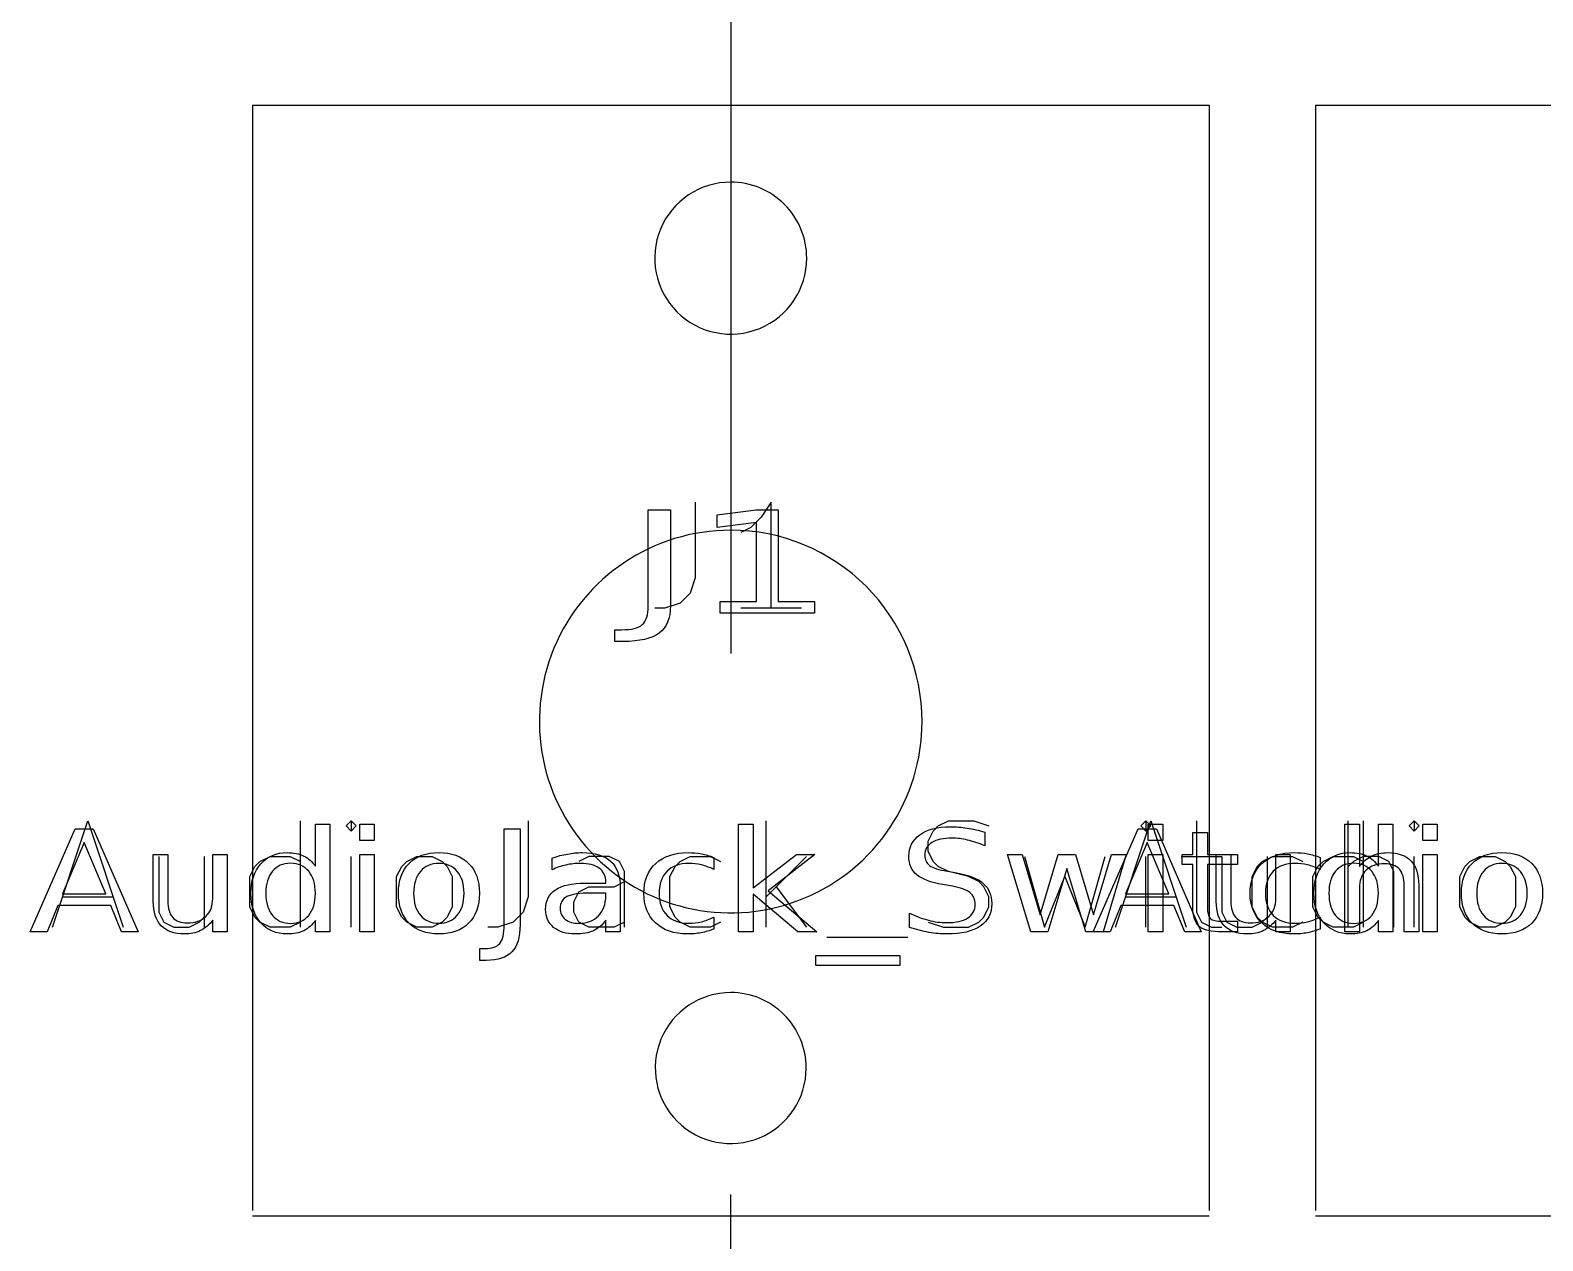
# Model space of a CAD drawing. Header units: millimetres. Extents: x 178 to 210, y 60 to 176.
# Drawn here: x 178.41 to 192.64, y 148.62 to 160.01 of the extents above; entities that cross this region are included whole.
import ezdxf

# ---------------------------------------------------------------- set-up
doc = ezdxf.new("R2010")
doc.units = ezdxf.units.MM
doc.layers.get('0').update_dxf_attribs({"linetype": 'CONTINUOUS'})

msp = doc.modelspace()

# ---------------------------------------------------------------- linework, layer by layer
at = {"color": 7}
for points in [[(185, 165.8736), (185, 154.1472)], [(180.5, 159.3072), (180.5, 148.9072)], [(180.5, 159.3072), (189.5, 159.3072)], [(189.5, 159.3072), (189.5, 148.9072)], [(190.5, 159.3072), (190.5, 148.9072)], [(190.5, 159.3072), (199.5, 159.3072)], [(184.6667, 155.5724), (184.6667, 154.8581), (184.619, 154.7152), (184.5238, 154.62), (184.381, 154.5724), (184.2857, 154.5724)], [(185.381, 154.5724), (185.381, 155.5724), (185.2857, 155.4295), (185.1905, 155.3343), (185.0952, 155.2867)], [(184.22486, 154.594905), (184.22489, 155.499181)], [(184.22489, 155.499181), (184.43296, 155.499181), (184.43296, 154.594907)], [(185.6667, 154.5724), (185.0952, 154.5724)], [(183.98798, 154.260275), (183.90868, 154.260275), (183.90868, 154.370949), (183.97358, 154.370949)], [(178.619, 151.5724), (178.9524, 152.5724), (179.2857, 151.5724)], [(180.9524, 151.5724), (180.9524, 152.5724)], [(181.09244, 152.145675), (181.09244, 152.540196), (181.229, 152.540196), (181.229, 151.5272), (181.09243, 151.5272), (181.09243, 151.636573)], [(181.4286, 152.5724), (181.381, 152.5248), (181.4286, 152.4771), (181.4762, 152.5248), (181.4286, 152.5724), (181.4286, 152.4771)], [(183.0952, 152.5724), (183.0952, 151.8581), (183.0476, 151.7152), (182.9524, 151.62), (182.8095, 151.5724), (182.7143, 151.5724)], [(185.3333, 151.5724), (185.3333, 152.5724)], [(186.8571, 151.62), (187, 151.5724), (187.2381, 151.5724), (187.3333, 151.62), (187.381, 151.6676), (187.4286, 151.7629), (187.4286, 151.8581), (187.381, 151.9533), (187.3333, 152.001), (187.2381, 152.0486), (187.0476, 152.0962), (186.9524, 152.1438), (186.9048, 152.1914), (186.8571, 152.2867), (186.8571, 152.3819), (186.9048, 152.4771), (186.9524, 152.5248), (187.0476, 152.5724), (187.2857, 152.5724), (187.4286, 152.5248)], [(188.619, 151.5724), (188.9524, 152.5724), (189.2857, 151.5724)], [(188.9048, 152.5724), (188.8571, 152.5248), (188.9048, 152.4771), (188.9524, 152.5248), (188.9048, 152.5724), (188.9048, 152.4771)], [(189.381, 152.5724), (189.381, 151.7152), (189.4286, 151.62), (189.5238, 151.5724), (189.619, 151.5724)], [(190.91319, 151.939297), (190.91319, 151.5272), (190.77588, 151.5272), (190.77588, 152.540196), (190.91319, 152.540196), (190.91319, 152.14307)], [(190.8095, 151.5724), (190.8095, 152.5724)], [(190.9524, 151.5724), (190.9524, 152.5724)], [(191.09244, 152.145675), (191.09244, 152.540196), (191.229, 152.540196), (191.229, 151.5272), (191.09243, 151.5272), (191.09243, 151.636573)], [(191.4286, 152.5724), (191.381, 152.5248), (191.4286, 152.4771), (191.4762, 152.5248), (191.4286, 152.5724), (191.4286, 152.4771)], [(182.86864, 152.499181), (183.01857, 152.499181), (183.01857, 151.594907)], [(182.86866, 151.594905), (182.86864, 152.499181)], [(187.38894, 152.467283), (187.38894, 152.339031)], [(189.34705, 151.767428), (189.34705, 152.163251), (189.24684, 152.163251), (189.24684, 152.256351), (189.34705, 152.256351), (189.34705, 152.463377), (189.48431, 152.463378)], [(189.48431, 152.463378), (189.48431, 152.256352), (189.76563, 152.256352), (189.76563, 152.163252), (189.48431, 152.163252), (189.48431, 151.767429)], [(179.56785, 151.814954), (179.56785, 152.256349), (179.70443, 152.256349), (179.70443, 151.819511)], [(179.619, 152.239), (179.619, 151.7152), (179.6667, 151.62), (179.7619, 151.5724), (179.9048, 151.5724), (180, 151.62), (180.0476, 151.6676)], [(180.0476, 152.239), (180.0476, 151.5724)], [(180.12751, 151.842952), (180.12751, 152.256353), (180.26408, 152.256353), (180.26408, 151.5272), (180.12751, 151.5272), (180.12751, 151.639177)], [(180.9524, 151.62), (180.8571, 151.5724), (180.6667, 151.5724), (180.5714, 151.62), (180.5238, 151.6676), (180.4762, 151.7629), (180.4762, 152.0486), (180.5238, 152.1438), (180.5714, 152.1914), (180.6667, 152.239), (180.8571, 152.239), (180.9524, 152.1914)], [(181.4286, 151.5724), (181.4286, 152.239)], [(184, 151.5724), (184, 152.0962), (183.9524, 152.1914), (183.8571, 152.239), (183.6667, 152.239), (183.5714, 152.1914)], [(184.9048, 151.62), (184.8095, 151.5724), (184.619, 151.5724), (184.5238, 151.62), (184.4762, 151.6676), (184.4286, 151.7629), (184.4286, 152.0486), (184.4762, 152.1438), (184.5238, 152.1914), (184.619, 152.239), (184.8095, 152.239), (184.9048, 152.1914)], [(185.7143, 152.239), (185.3333, 151.8581)], [(187.7619, 152.239), (187.9524, 151.5724), (188.1429, 152.0486), (188.3333, 151.5724), (188.5238, 152.239)], [(188.9048, 151.5724), (188.9048, 152.239)], [(189.2381, 152.239), (189.619, 152.239)], [(189.56785, 151.814954), (189.56785, 152.256349), (189.70443, 152.256349), (189.70443, 151.819511)], [(189.619, 152.239), (189.619, 151.7152), (189.6667, 151.62), (189.7619, 151.5724), (189.9048, 151.5724), (190, 151.62), (190.0476, 151.6676)], [(190.381, 151.62), (190.2857, 151.5724), (190.0952, 151.5724), (190, 151.62), (189.9524, 151.6676), (189.9048, 151.7629), (189.9048, 152.0486), (189.9524, 152.1438), (190, 152.1914), (190.0952, 152.239), (190.2857, 152.239), (190.381, 152.1914)], [(190.0476, 152.239), (190.0476, 151.5724)], [(190.12751, 151.842952), (190.12751, 152.256353), (190.26408, 152.256353), (190.26408, 151.5272), (190.12751, 151.5272), (190.12751, 151.639177)], [(190.9524, 151.62), (190.8571, 151.5724), (190.6667, 151.5724), (190.5714, 151.62), (190.5238, 151.6676), (190.4762, 151.7629), (190.4762, 152.0486), (190.5238, 152.1438), (190.5714, 152.1914), (190.6667, 152.239), (190.8571, 152.239), (190.9524, 152.1914)], [(191.2381, 151.5724), (191.2381, 152.0962), (191.1905, 152.1914), (191.0952, 152.239), (190.9524, 152.239), (190.8571, 152.1914), (190.8095, 152.1438)], [(191.4286, 151.5724), (191.4286, 152.239)], [(183.31992, 152.112484), (183.31992, 152.223159)], [(184.8408, 152.228357), (184.8408, 152.11638)], [(187.03783, 152.099455), (187.12843, 152.083175)], [(190.5435, 152.228358), (190.5435, 152.116381)], [(184, 151.62), (183.9048, 151.5724), (183.6667, 151.5724), (183.5714, 151.62), (183.5238, 151.7152), (183.5238, 151.8105), (183.5714, 151.9057), (183.6667, 151.9533), (183.9048, 151.9533), (184, 152.001)], [(183.6331, 151.987483), (183.8246, 151.987483), (183.8246, 151.999203)], [(187.08468, 151.958149), (186.99338, 151.973779)], [(191.47206, 151.967297), (191.47206, 151.5272), (191.33548, 151.5272), (191.33548, 151.963387)], [(178.7143, 151.8581), (179.1905, 151.8581)], [(183.82466, 151.867037), (183.82466, 151.893727), (183.68883, 151.893728)], [(183.96123, 151.943208), (183.96123, 151.5272), (183.82466, 151.5272), (183.82466, 151.637875)], [(185.4286, 151.9533), (185.7143, 151.5724)], [(188.7143, 151.8581), (189.1905, 151.8581)], [(186.68015, 151.570151), (186.68015, 151.705564)], [(184.8408, 151.665867), (184.8408, 151.555193)], [(189.62537, 151.627458), (189.76566, 151.627458), (189.76566, 151.5272), (189.62537, 151.5272)], [(190.5435, 151.665868), (190.5435, 151.555194)], [(185.9048, 151.4771), (186.6667, 151.4771)], [(182.69797, 151.260275), (182.64077, 151.260275), (182.64077, 151.370949), (182.68757, 151.370949)], [(185, 147.0272), (185, 149.0572)], [(180.5, 148.8572), (189.5, 148.8572)], [(190.5, 148.8572), (199.5, 148.8572)]]:
    msp.add_lwpolyline(points, dxfattribs=at)
for points in [[(185, 158.5822)], [(184.90163, 154.637875), (185.24155, 154.637875), (185.24155, 155.379393), (184.87176, 155.332523), (184.87176, 155.452311), (185.23949, 155.499181), (185.44756, 155.499181), (185.44756, 154.637875), (185.78747, 154.637875), (185.78747, 154.5272), (184.90163, 154.5272)], [(185, 155.3072)], [(181.51032, 152.540196), (181.6469, 152.540196), (181.6469, 152.388507), (181.51032, 152.388507)], [(185.07312, 152.540198), (185.21044, 152.540198), (185.21044, 151.941906), (185.61793, 152.256351), (185.79236, 152.256351), (185.35147, 151.915214), (185.81092, 151.527202), (185.63278, 151.527202), (185.21044, 151.883313), (185.21044, 151.5272), (185.07312, 151.5272)], [(188.92688, 152.540198), (189.06346, 152.540198), (189.06346, 152.388509), (188.92688, 152.388509)], [(191.51032, 152.540196), (191.6469, 152.540196), (191.6469, 152.388507), (191.51032, 152.388507)], [(178.83377, 152.499181), (179.00374, 152.499181), (179.42607, 151.5272), (179.2702, 151.5272), (179.16926, 151.776543), (178.66972, 151.776543), (178.56877, 151.5272), (178.41068, 151.5272)], [(187.38897, 152.467253)], [(188.83377, 152.499181), (189.00374, 152.499181), (189.42607, 151.5272), (189.2702, 151.5272), (189.16926, 151.776543), (188.66972, 151.776543), (188.56877, 151.5272), (188.41068, 151.5272)], [(178.91837, 152.369627), (178.715, 151.885915), (179.12249, 151.885915)], [(179.91152, 152.273927)], [(181.51032, 152.256349), (181.6469, 152.256349), (181.6469, 151.5272), (181.51032, 151.5272)], [(182.0476, 151.5724), (181.9524, 151.62), (181.9048, 151.6676), (181.8571, 151.7629), (181.8571, 152.0486), (181.9048, 152.1438), (181.9524, 152.1914), (182.0476, 152.239), (182.1905, 152.239), (182.2857, 152.1914), (182.3333, 152.1438), (182.381, 152.0486), (182.381, 151.7629), (182.3333, 151.6676), (182.2857, 151.62), (182.1905, 151.5724)], [(182.2548, 152.273927)], [(187.60419, 152.256351), (187.74077, 152.256351), (187.91149, 151.687355), (188.08146, 152.256351), (188.24253, 152.256351), (188.41325, 151.687355), (188.58322, 152.256351), (188.7198, 152.256351), (188.50231, 151.5272), (188.34124, 151.5272), (188.16236, 152.124842), (187.98273, 151.5272), (187.82166, 151.5272)], [(188.91837, 152.369627), (188.715, 151.885915), (189.12249, 151.885915)], [(188.92688, 152.256351), (189.06346, 152.256351), (189.06346, 151.5272), (188.92688, 151.5272)], [(189.91152, 152.273927)], [(191.51032, 152.256349), (191.6469, 152.256349), (191.6469, 151.5272), (191.51032, 151.5272)], [(192.0476, 151.5724), (191.9524, 151.62), (191.9048, 151.6676), (191.8571, 151.7629), (191.8571, 152.0486), (191.9048, 152.1438), (191.9524, 152.1914), (192.0476, 152.239), (192.1905, 152.239), (192.2857, 152.1914), (192.3333, 152.1438), (192.381, 152.0486), (192.381, 151.7629), (192.3333, 151.6676), (192.2857, 151.62), (192.1905, 151.5724)], [(192.2548, 152.273927)], [(181.09243, 152.145679)], [(182.25484, 152.172365)], [(184.8408, 152.228349)], [(190.5435, 152.22835)], [(191.09243, 152.145679)], [(192.25484, 152.172365)], [(191.47213, 151.9673)], [(179.56788, 151.814947)], [(180.62704, 151.891124)], [(183.96125, 151.943218)], [(189.56788, 151.814947)], [(190.62704, 151.891124)], [(186.59028, 151.305854), (186.59028, 151.212754), (185.80053, 151.212754), (185.80053, 151.305854)], [(185, 150.9572)]]:
    msp.add_lwpolyline(points, close=True, dxfattribs=at)
for points in [[(185, 158.5822), (184.710809, 158.5822), (184.450095, 158.407996), (184.339426, 158.140819)], [(185.505581, 158.372781), (185.371493, 158.50687), (185.18963, 158.5822), (185, 158.5822)], [(185.715, 157.8672), (185.715, 158.05683), (185.63967, 158.238693), (185.505581, 158.372781)], [(184.339426, 158.140819), (184.228758, 157.873641), (184.28993, 157.566107), (184.494419, 157.361619)], [(185.273619, 157.206626), (185.540796, 157.317295), (185.715, 157.578009), (185.715, 157.8672)], [(184.494419, 157.361619), (184.698907, 157.15713), (185.006441, 157.095958), (185.273619, 157.206626)], [(185, 155.3072), (184.271968, 155.3072), (183.615623, 154.868644), (183.337017, 154.19603)], [(186.272792, 154.779992), (185.935227, 155.117558), (185.47739, 155.3072), (185, 155.3072)], [(186.8, 153.5072), (186.8, 153.98459), (186.610358, 154.442427), (186.272792, 154.779992)], [(184.16826, 154.419779), (184.205993, 154.452332), (184.22486, 154.510708), (184.22486, 154.594905)], [(184.43296, 154.594907), (184.43296, 154.477722), (184.397593, 154.392655), (184.32686, 154.339705)], [(183.97358, 154.370949), (184.065593, 154.370949), (184.130487, 154.387226), (184.16826, 154.419779)], [(184.32686, 154.339705), (184.25682, 154.286752), (184.14386, 154.260275), (183.98798, 154.260275)], [(183.337017, 154.19603), (183.058411, 153.523416), (183.212411, 152.749204), (183.727208, 152.234408)], [(185.68883, 151.844217), (186.361444, 152.122823), (186.8, 152.779168), (186.8, 153.5072)], [(186.67567, 152.239393), (186.67567, 152.325328), (186.71006, 152.393035), (186.77884, 152.442513)], [(186.77884, 152.442513), (186.84812, 152.491993), (186.943377, 152.516733), (187.06461, 152.516733)], [(187.08165, 152.409991), (187.000003, 152.409991), (186.936913, 152.396101), (186.89238, 152.368321)], [(187.06461, 152.516733), (187.116543, 152.516733), (187.16949, 152.51261), (187.22345, 152.504363)], [(187.22787, 152.392411), (187.177403, 152.404131), (187.128663, 152.409991), (187.08165, 152.409991)], [(187.22345, 152.504363), (187.277383, 152.496116), (187.332557, 152.483746), (187.38897, 152.467253)], [(187.38894, 152.339031), (187.332007, 152.362904), (187.278317, 152.380698), (187.22787, 152.392411)], [(180.58027, 152.168462), (180.643603, 152.238773), (180.7255, 152.273929), (180.82596, 152.273929)], [(180.82596, 152.273929), (180.887293, 152.273929), (180.939743, 152.263296), (180.98331, 152.242029)], [(180.98331, 152.242029), (181.027377, 152.221196), (181.06375, 152.189079), (181.09243, 152.145679)], [(181.97423, 152.172367), (182.042023, 152.240074), (182.135547, 152.273927), (182.2548, 152.273927)], [(182.2548, 152.273927), (182.37356, 152.273927), (182.466837, 152.240074), (182.53463, 152.172367)], [(183.31992, 152.223159), (183.36992, 152.240086), (183.418413, 152.252672), (183.4654, 152.260919)], [(183.4654, 152.260919), (183.5124, 152.269599), (183.55817, 152.273939), (183.60271, 152.273939)], [(183.60271, 152.273939), (183.722957, 152.273939), (183.81277, 152.246596), (183.87215, 152.191909)], [(184.2945, 152.171708), (184.36922, 152.239849), (184.471403, 152.273919), (184.60105, 152.273919)], [(184.60105, 152.273919), (184.643117, 152.273919), (184.684187, 152.270012), (184.72426, 152.262199)], [(184.72426, 152.262199), (184.764327, 152.254819), (184.803173, 152.243536), (184.8408, 152.228349)], [(186.75067, 152.065569), (186.70067, 152.107236), (186.67567, 152.165177), (186.67567, 152.239393)], [(186.89238, 152.368321), (186.848313, 152.340541), (186.82628, 152.301046), (186.82628, 152.249835)], [(186.82628, 152.249835), (186.82628, 152.206868), (186.84088, 152.174318), (186.87008, 152.152185)], [(189.99721, 152.171709), (190.07193, 152.23985), (190.174113, 152.27392), (190.30376, 152.27392)], [(190.30376, 152.27392), (190.345827, 152.27392), (190.386897, 152.270013), (190.42697, 152.2622)], [(190.42697, 152.2622), (190.467037, 152.25482), (190.50588, 152.243537), (190.5435, 152.22835)], [(190.58027, 152.168462), (190.643603, 152.238773), (190.7255, 152.273929), (190.82596, 152.273929)], [(190.82596, 152.273929), (190.887293, 152.273929), (190.939743, 152.263296), (190.98331, 152.242029)], [(190.91319, 152.14307), (190.945857, 152.186903), (190.984207, 152.219673), (191.02824, 152.24138)], [(190.98331, 152.242029), (191.027377, 152.221196), (191.06375, 152.189079), (191.09243, 152.145679)], [(191.02824, 152.24138), (191.072773, 152.26308), (191.12399, 152.27393), (191.18189, 152.27393)], [(191.18189, 152.27393), (191.27739, 152.27393), (191.349637, 152.24789), (191.39863, 152.19581)], [(191.97423, 152.172367), (192.042023, 152.240074), (192.135547, 152.273927), (192.2548, 152.273927)], [(192.2548, 152.273927), (192.37356, 152.273927), (192.466837, 152.240074), (192.53463, 152.172367)], [(180.48597, 151.891126), (180.48597, 152.005706), (180.517403, 152.098151), (180.58027, 152.168462)], [(180.68864, 152.09815), (180.647573, 152.048237), (180.62704, 151.979228), (180.62704, 151.891124)], [(180.85936, 152.17367), (180.787113, 152.17367), (180.730207, 152.148497), (180.68864, 152.09815)], [(181.03008, 152.09815), (180.98848, 152.148497), (180.931573, 152.17367), (180.85936, 152.17367)], [(181.09248, 151.891124), (181.09248, 151.979229), (181.07168, 152.048238), (181.03008, 152.09815)], [(181.87328, 151.891124), (181.87328, 152.010913), (181.90693, 152.10466), (181.97423, 152.172367)], [(182.08111, 152.096847), (182.038577, 152.046934), (182.01731, 151.978359), (182.01731, 151.891123)], [(182.2548, 152.172367), (182.181567, 152.172367), (182.12367, 152.147194), (182.08111, 152.096847)], [(182.42778, 152.096195), (182.385247, 152.146975), (182.3276, 152.172365), (182.25484, 152.172365)], [(182.49158, 151.891122), (182.49158, 151.977491), (182.470313, 152.045849), (182.42778, 152.096195)], [(182.53463, 152.172367), (182.602423, 152.10466), (182.63632, 152.010913), (182.63632, 151.891124)], [(183.44981, 152.157404), (183.40481, 152.147424), (183.361513, 152.132451), (183.31992, 152.112484)], [(183.58861, 152.172374), (183.541143, 152.172374), (183.494877, 152.167384), (183.44981, 152.157404)], [(183.7623, 152.126804), (183.721233, 152.157184), (183.663337, 152.172374), (183.58861, 152.172374)], [(183.727208, 152.234408), (184.242004, 151.719611), (185.016216, 151.565611), (185.68883, 151.844217)], [(183.8246, 151.999203), (183.8246, 152.054323), (183.803833, 152.096857), (183.7623, 152.126804)], [(183.87215, 152.191909), (183.93155, 152.137222), (183.96125, 152.054325), (183.96125, 151.943218)], [(184.18316, 151.891116), (184.18316, 152.010037), (184.220273, 152.103567), (184.2945, 152.171708)], [(184.40064, 152.09815), (184.35164, 152.049103), (184.32714, 151.980095), (184.32714, 151.891124)], [(184.60699, 152.17237), (184.518417, 152.17237), (184.449633, 152.14763), (184.40064, 152.09815)], [(184.72426, 152.15805), (184.68566, 152.167597), (184.64657, 152.17237), (184.60699, 152.17237)], [(184.8408, 152.11638), (184.8022, 152.13504), (184.763353, 152.14893), (184.72426, 152.15805)], [(186.87008, 152.152185), (186.899747, 152.130485), (186.955663, 152.112908), (187.03783, 152.099455)], [(189.88587, 151.891117), (189.88587, 152.010038), (189.922983, 152.103568), (189.99721, 152.171709)], [(190.10335, 152.098151), (190.05435, 152.049104), (190.02985, 151.980096), (190.02985, 151.891125)], [(190.3097, 152.172371), (190.22112, 152.172371), (190.152337, 152.147631), (190.10335, 152.098151)], [(190.42697, 152.158051), (190.38837, 152.167598), (190.34928, 152.172371), (190.3097, 152.172371)], [(190.5435, 152.116381), (190.5049, 152.135041), (190.466057, 152.148931), (190.42697, 152.158051)], [(190.48597, 151.891126), (190.48597, 152.005706), (190.517403, 152.098151), (190.58027, 152.168462)], [(190.68864, 152.09815), (190.647573, 152.048237), (190.62704, 151.979228), (190.62704, 151.891124)], [(190.85936, 152.17367), (190.787113, 152.17367), (190.730207, 152.148497), (190.68864, 152.09815)], [(191.03008, 152.09815), (190.98848, 152.148497), (190.931573, 152.17367), (190.85936, 152.17367)], [(190.97699, 152.107912), (190.934457, 152.066679), (190.91319, 152.010474), (190.91319, 151.939297)], [(191.15142, 152.169762), (191.077687, 152.169762), (191.019543, 152.149145), (190.97699, 152.107912)], [(191.09248, 151.891124), (191.09248, 151.979229), (191.07168, 152.048238), (191.03008, 152.09815)], [(191.28948, 152.118332), (191.258813, 152.152619), (191.212793, 152.169762), (191.15142, 152.169762)], [(191.33548, 151.963387), (191.33548, 152.032396), (191.320147, 152.084045), (191.28948, 152.118332)], [(191.39863, 152.19581), (191.44763, 152.144163), (191.47213, 152.067993), (191.47213, 151.9673)], [(191.87328, 151.891124), (191.87328, 152.010913), (191.90693, 152.10466), (191.97423, 152.172367)], [(192.08111, 152.096847), (192.038577, 152.046934), (192.01731, 151.978359), (192.01731, 151.891123)], [(192.2548, 152.172367), (192.181567, 152.172367), (192.12367, 152.147194), (192.08111, 152.096847)], [(192.42778, 152.096195), (192.385247, 152.146975), (192.3276, 152.172365), (192.25484, 152.172365)], [(192.49158, 151.891122), (192.49158, 151.977491), (192.470313, 152.045849), (192.42778, 152.096195)], [(192.53463, 152.172367), (192.602423, 152.10466), (192.63632, 152.010913), (192.63632, 151.891124)], [(183.35253, 151.924983), (183.415397, 151.96665), (183.50892, 151.987483), (183.6331, 151.987483)], [(186.99338, 151.973779), (186.881547, 151.993312), (186.800643, 152.023909), (186.75067, 152.065569)], [(187.24872, 151.897609), (187.215587, 151.924516), (187.160907, 151.944696), (187.08468, 151.958149)], [(187.12843, 152.083175), (187.240263, 152.064515), (187.322653, 152.031528), (187.3756, 151.984215)], [(187.3756, 151.984215), (187.429067, 151.937342), (187.4558, 151.874409), (187.4558, 151.795418)], [(179.64208, 151.586437), (179.592613, 151.638517), (179.56788, 151.714687), (179.56788, 151.814947)], [(179.70443, 151.819511), (179.70443, 151.750502), (179.719763, 151.698637), (179.75043, 151.663916)], [(180.06291, 151.674336), (180.105977, 151.715569), (180.12751, 151.771775), (180.12751, 151.842952)], [(180.58027, 151.613789), (180.517403, 151.6841), (180.48597, 151.776545), (180.48597, 151.891126)], [(180.62704, 151.891124), (180.62704, 151.803018), (180.647573, 151.733792), (180.68864, 151.683447)], [(181.03008, 151.683447), (181.07168, 151.733794), (181.09248, 151.803019), (181.09248, 151.891124)], [(181.97423, 151.609881), (181.90693, 151.678022), (181.87328, 151.771769), (181.87328, 151.891124)], [(182.01731, 151.891123), (182.01731, 151.803886), (182.038343, 151.735094), (182.08041, 151.684748)], [(182.42778, 151.685398), (182.470313, 151.735745), (182.49158, 151.804319), (182.49158, 151.891122)], [(182.63632, 151.891124), (182.63632, 151.771769), (182.602423, 151.678022), (182.53463, 151.609881)], [(183.25903, 151.739441), (183.25903, 151.82147), (183.290197, 151.883318), (183.35253, 151.924983)], [(183.45947, 151.860528), (183.416937, 151.838395), (183.39567, 151.800635), (183.39567, 151.74725)], [(183.68883, 151.893728), (183.578477, 151.893728), (183.502023, 151.882661), (183.45947, 151.860528)], [(183.75566, 151.67889), (183.80166, 151.726197), (183.82466, 151.788912), (183.82466, 151.867037)], [(184.29376, 151.611826), (184.220027, 151.680835), (184.18316, 151.773931), (184.18316, 151.891116)], [(184.32714, 151.891124), (184.32714, 151.80215), (184.35164, 151.732924), (184.40064, 151.683447)], [(187.29922, 151.785633), (187.29922, 151.833373), (187.282387, 151.870698), (187.24872, 151.897609)], [(189.64208, 151.586437), (189.592613, 151.638517), (189.56788, 151.714687), (189.56788, 151.814947)], [(189.70443, 151.819511), (189.70443, 151.750502), (189.719763, 151.698637), (189.75043, 151.663916)], [(189.99647, 151.611827), (189.922737, 151.680836), (189.88587, 151.773932), (189.88587, 151.891117)], [(190.02985, 151.891125), (190.02985, 151.802151), (190.05435, 151.732925), (190.10335, 151.683448)], [(190.06291, 151.674336), (190.105977, 151.715569), (190.12751, 151.771775), (190.12751, 151.842952)], [(190.58027, 151.613789), (190.517403, 151.6841), (190.48597, 151.776545), (190.48597, 151.891126)], [(190.62704, 151.891124), (190.62704, 151.803018), (190.647573, 151.733792), (190.68864, 151.683447)], [(191.03008, 151.683447), (191.07168, 151.733794), (191.09248, 151.803019), (191.09248, 151.891124)], [(191.97423, 151.609881), (191.90693, 151.678022), (191.87328, 151.771769), (191.87328, 151.891124)], [(192.01731, 151.891123), (192.01731, 151.803886), (192.038343, 151.735094), (192.08041, 151.684748)], [(192.42778, 151.685398), (192.470313, 151.735745), (192.49158, 151.804319), (192.49158, 151.891122)], [(192.63632, 151.891124), (192.63632, 151.771769), (192.602423, 151.678022), (192.53463, 151.609881)], [(179.88849, 151.612486), (179.962217, 151.612486), (180.020357, 151.633103), (180.06291, 151.674336)], [(180.68864, 151.683447), (180.73024, 151.633534), (180.787147, 151.608577), (180.85936, 151.608577)], [(180.85936, 151.608577), (180.931607, 151.608577), (180.988513, 151.633534), (181.03008, 151.683447)], [(182.08041, 151.684748), (182.122943, 151.634835), (182.181087, 151.609878), (182.25484, 151.609878)], [(182.25484, 151.609878), (182.32758, 151.609878), (182.385227, 151.635051), (182.42778, 151.685398)], [(183.33403, 151.570825), (183.28403, 151.612925), (183.25903, 151.66913), (183.25903, 151.739441)], [(183.39567, 151.74725), (183.39567, 151.704717), (183.411503, 151.670863), (183.44317, 151.64569)], [(183.57381, 151.60858), (183.649517, 151.60858), (183.710133, 151.632017), (183.75566, 151.67889)], [(184.40064, 151.683447), (184.44964, 151.6344), (184.518423, 151.609877), (184.60699, 151.609877)], [(186.68015, 151.705564), (186.741017, 151.675617), (186.800647, 151.653047), (186.85904, 151.637854)], [(187.22942, 151.659334), (187.275953, 151.688847), (187.29922, 151.730947), (187.29922, 151.785633)], [(187.4558, 151.795418), (187.4558, 151.701236), (187.41968, 151.62984), (187.34744, 151.581231)], [(189.40715, 151.57863), (189.367083, 151.61335), (189.34705, 151.676283), (189.34705, 151.767428)], [(189.48431, 151.767429), (189.48431, 151.707969), (189.493477, 151.669775), (189.51181, 151.652848)], [(189.88849, 151.612486), (189.962217, 151.612486), (190.020357, 151.633103), (190.06291, 151.674336)], [(190.10335, 151.683448), (190.15235, 151.634401), (190.221133, 151.609878), (190.3097, 151.609878)], [(190.68864, 151.683447), (190.73024, 151.633534), (190.787147, 151.608577), (190.85936, 151.608577)], [(190.85936, 151.608577), (190.931607, 151.608577), (190.988513, 151.633534), (191.03008, 151.683447)], [(192.08041, 151.684748), (192.122943, 151.634835), (192.181087, 151.609878), (192.25484, 151.609878)], [(192.25484, 151.609878), (192.32758, 151.609878), (192.385227, 151.635051), (192.42778, 151.685398)], [(179.85956, 151.508317), (179.764053, 151.508317), (179.69156, 151.534357), (179.64208, 151.586437)], [(179.75043, 151.663916), (179.781097, 151.629629), (179.827117, 151.612486), (179.88849, 151.612486)], [(180.01172, 151.540217), (179.968187, 151.51895), (179.917467, 151.508317), (179.85956, 151.508317)], [(180.12751, 151.639177), (180.094377, 151.59491), (180.05578, 151.561924), (180.01172, 151.540217)], [(180.82596, 151.508323), (180.725507, 151.508323), (180.64361, 151.543478), (180.58027, 151.613789)], [(180.98331, 151.539573), (180.939777, 151.51874), (180.887327, 151.508323), (180.82596, 151.508323)], [(181.09243, 151.636573), (181.063697, 151.593173), (181.027323, 151.56084), (180.98331, 151.539573)], [(182.2548, 151.508321), (182.135547, 151.508321), (182.042023, 151.542174), (181.97423, 151.609881)], [(182.53463, 151.609881), (182.466837, 151.542174), (182.37356, 151.508321), (182.2548, 151.508321)], [(182.82786, 151.419779), (182.85506, 151.452332), (182.86866, 151.510708), (182.86866, 151.594905)], [(183.01857, 151.594907), (183.01857, 151.477722), (182.993103, 151.392655), (182.94217, 151.339705)], [(183.53741, 151.508325), (183.452297, 151.508325), (183.384503, 151.529158), (183.33403, 151.570825)], [(183.44317, 151.64569), (183.475303, 151.62095), (183.51885, 151.60858), (183.57381, 151.60858)], [(183.70812, 151.539575), (183.661587, 151.518742), (183.604683, 151.508325), (183.53741, 151.508325)], [(183.82466, 151.637875), (183.79346, 151.593608), (183.754613, 151.560842), (183.70812, 151.539575)], [(184.59214, 151.508313), (184.466947, 151.508313), (184.367487, 151.542817), (184.29376, 151.611826)], [(184.60699, 151.609877), (184.64659, 151.609877), (184.68568, 151.614434), (184.72426, 151.623547)], [(184.8408, 151.555193), (184.802667, 151.539566), (184.76308, 151.527846), (184.72204, 151.520033)], [(184.72426, 151.623547), (184.763327, 151.633094), (184.802173, 151.6472), (184.8408, 151.665867)], [(186.86349, 151.523931), (186.804623, 151.534351), (186.74351, 151.549758), (186.68015, 151.570151)], [(186.85904, 151.637854), (186.91744, 151.622661), (186.97484, 151.615064), (187.03124, 151.615064)], [(187.03124, 151.615064), (187.116847, 151.615064), (187.182907, 151.629821), (187.22942, 151.659334)], [(187.34744, 151.581231), (187.275687, 151.532618), (187.170287, 151.508311), (187.03124, 151.508311)], [(189.62537, 151.5272), (189.51997, 151.5272), (189.44723, 151.544343), (189.40715, 151.57863)], [(189.51181, 151.652848), (189.53061, 151.635921), (189.568463, 151.627458), (189.62537, 151.627458)], [(189.85956, 151.508317), (189.764053, 151.508317), (189.69156, 151.534357), (189.64208, 151.586437)], [(189.75043, 151.663916), (189.781097, 151.629629), (189.827117, 151.612486), (189.88849, 151.612486)], [(190.01172, 151.540217), (189.968187, 151.51895), (189.917467, 151.508317), (189.85956, 151.508317)], [(190.29485, 151.508314), (190.169657, 151.508314), (190.070197, 151.542818), (189.99647, 151.611827)], [(190.12751, 151.639177), (190.094377, 151.59491), (190.05578, 151.561924), (190.01172, 151.540217)], [(190.3097, 151.609878), (190.3493, 151.609878), (190.38839, 151.614435), (190.42697, 151.623548)], [(190.5435, 151.555194), (190.505433, 151.539567), (190.465847, 151.527847), (190.42474, 151.520034)], [(190.42697, 151.623548), (190.466037, 151.633095), (190.50488, 151.647201), (190.5435, 151.665868)], [(190.82596, 151.508323), (190.725507, 151.508323), (190.64361, 151.543478), (190.58027, 151.613789)], [(190.98331, 151.539573), (190.939777, 151.51874), (190.887327, 151.508323), (190.82596, 151.508323)], [(191.09243, 151.636573), (191.063697, 151.593173), (191.027323, 151.56084), (190.98331, 151.539573)], [(192.2548, 151.508321), (192.135547, 151.508321), (192.042023, 151.542174), (191.97423, 151.609881)], [(192.53463, 151.609881), (192.466837, 151.542174), (192.37356, 151.508321), (192.2548, 151.508321)], [(182.68757, 151.370949), (182.753903, 151.370949), (182.800667, 151.387226), (182.82786, 151.419779)], [(184.72204, 151.520033), (184.68144, 151.51222), (184.63814, 151.508313), (184.59214, 151.508313)], [(187.03124, 151.508311), (186.978773, 151.508311), (186.922857, 151.513518), (186.86349, 151.523931)], [(190.42474, 151.520034), (190.38414, 151.512221), (190.340843, 151.508314), (190.29485, 151.508314)], [(182.94217, 151.339705), (182.891703, 151.286752), (182.810303, 151.260275), (182.69797, 151.260275)], [(185, 150.9572), (184.712832, 150.9572), (184.45394, 150.784214), (184.344046, 150.518905)], [(185.502046, 150.749246), (185.368895, 150.882397), (185.188304, 150.9572), (185, 150.9572)], [(185.71, 150.2472), (185.71, 150.435504), (185.635197, 150.616095), (185.502046, 150.749246)], [(184.344046, 150.518905), (184.234151, 150.253596), (184.294896, 149.948213), (184.497954, 149.745154)], [(185.271705, 149.591246), (185.537014, 149.70114), (185.71, 149.960032), (185.71, 150.2472)], [(184.497954, 149.745154), (184.701013, 149.542096), (185.006396, 149.481351), (185.271705, 149.591246)]]:
    msp.add_open_spline(points, degree=3, dxfattribs=at)

doc.saveas('drawing.dxf')
